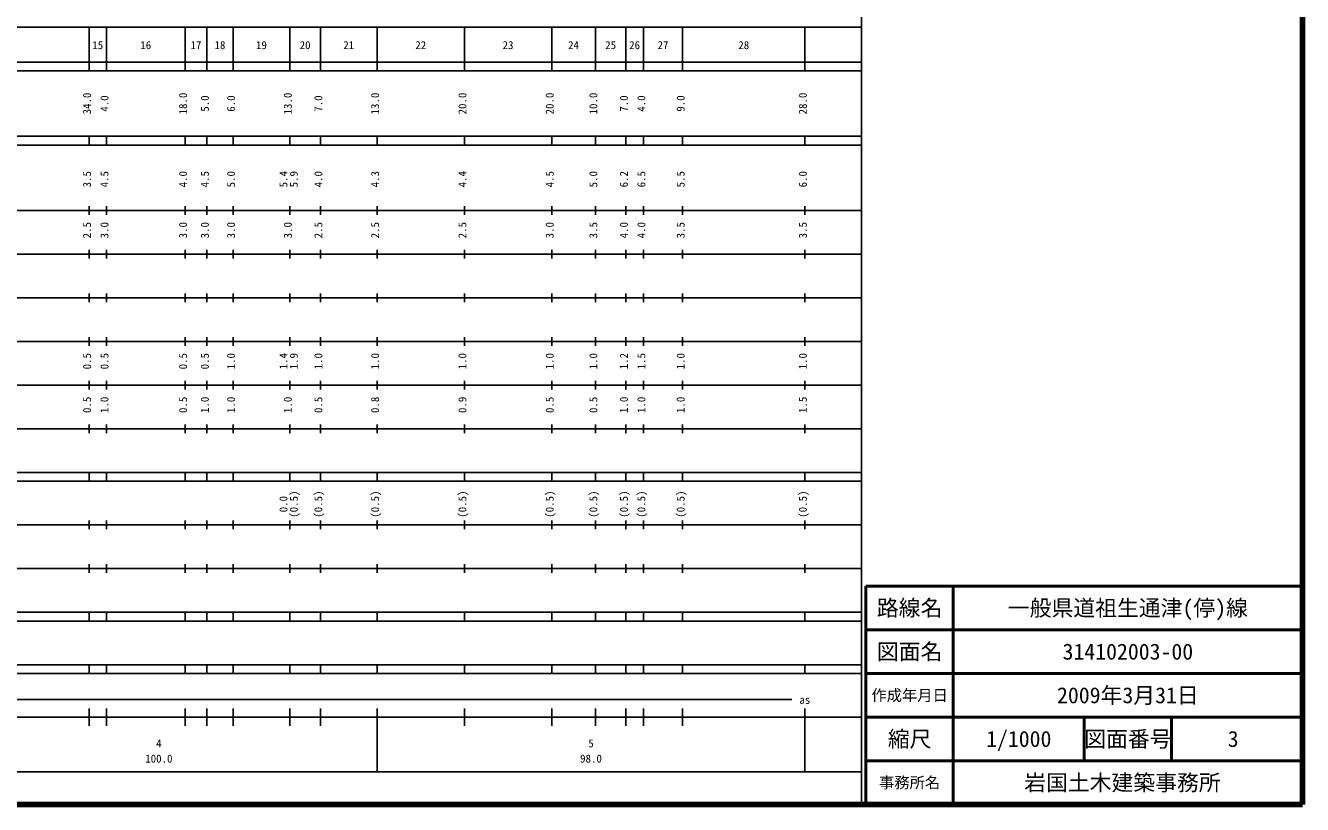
# Model space of a CAD drawing. Units: millimetres on the paper, enlarged 1000 times. Extents: x 40000 to 680000, y 20000 to 380000.
# Drawn here: x 387454 to 680000, y 20000 to 198357 of the extents above; entities that cross this region are included whole.
import ezdxf
from ezdxf.enums import TextEntityAlignment as Align

# ---------------------------------------------------------------- set-up
doc = ezdxf.new("R2010")
doc.units = ezdxf.units.MM
doc.header["$LTSCALE"] = 1000
for name, color, linetype, lineweight in [('M-TTL', 2, 'Continuous', 140), ('M-TTL-BAND', 7, 'Continuous', 25), ('M-TTL-FRAM', 2, 'Continuous', 50), ('M-TTL-LINE', 7, 'Continuous', 50)]:
    doc.layers.add(name, color=color, linetype=linetype, lineweight=lineweight)
doc.layers.add('M-TTL-TXT', color=7, linetype='Continuous')
doc.styles.add('ＭＳ ゴシック', font='')
doc.styles.get('ＭＳ ゴシック').set_extended_font_data('MS Gothic')

msp = doc.modelspace()

# ---------------------------------------------------------------- linework, layer by layer
at = {"layer": 'M-TTL'}
for p, q in [((680000, 20000), (680000, 380000)), ((40000, 20000), (680000, 20000))]:
    msp.add_line(p, q, dxfattribs=at)
at = {"layer": 'M-TTL-BAND'}
for p, q in [((579000, 20000), (579000, 370000)), ((68000, 198000), (579000, 198000)), ((402000, 188000), (402000, 198000)), ((406000, 188000), (406000, 198000)), ((424000, 188000), (424000, 198000)), ((429000, 188000), (429000, 198000)), ((435000, 188000), (435000, 198000)), ((448000, 188000), (448000, 198000)), ((455000, 188000), (455000, 198000)), ((468000, 188000), (468000, 198000)), ((488000, 188000), (488000, 198000)), ((508000, 188000), (508000, 198000)), ((518000, 188000), (518000, 198000)), ((525000, 188000), (525000, 198000)), ((529000, 188000), (529000, 198000)), ((538000, 188000), (538000, 198000)), ((566000, 188000), (566000, 198000)), ((40000, 190000), (579000, 190000)), ((40000, 188000), (579000, 188000)), ((40000, 173000), (579000, 173000)), ((402000, 171000), (402000, 173000)), ((406000, 171000), (406000, 173000)), ((424000, 171000), (424000, 173000)), ((429000, 171000), (429000, 173000)), ((435000, 171000), (435000, 173000)), ((448000, 171000), (448000, 173000)), ((455000, 171000), (455000, 173000)), ((468000, 171000), (468000, 173000)), ((488000, 171000), (488000, 173000)), ((508000, 171000), (508000, 173000)), ((518000, 171000), (518000, 173000)), ((525000, 171000), (525000, 173000)), ((529000, 171000), (529000, 173000)), ((538000, 171000), (538000, 173000)), ((566000, 171000), (566000, 173000)), ((40000, 171000), (579000, 171000)), ((40000, 156000), (579000, 156000)), ((402000, 155000), (402000, 157000)), ((406000, 155000), (406000, 157000)), ((424000, 155000), (424000, 157000)), ((429000, 155000), (429000, 157000)), ((435000, 155000), (435000, 157000)), ((448000, 155000), (448000, 157000)), ((455000, 155000), (455000, 157000)), ((468000, 155000), (468000, 157000)), ((488000, 155000), (488000, 157000)), ((508000, 155000), (508000, 157000)), ((518000, 155000), (518000, 157000)), ((525000, 155000), (525000, 157000)), ((529000, 155000), (529000, 157000)), ((538000, 155000), (538000, 157000)), ((566000, 155000), (566000, 157000)), ((402000, 145000), (402000, 147000)), ((406000, 145000), (406000, 147000)), ((424000, 145000), (424000, 147000)), ((429000, 145000), (429000, 147000)), ((435000, 145000), (435000, 147000)), ((448000, 145000), (448000, 147000)), ((455000, 145000), (455000, 147000)), ((468000, 145000), (468000, 147000)), ((488000, 145000), (488000, 147000)), ((508000, 145000), (508000, 147000)), ((518000, 145000), (518000, 147000)), ((525000, 145000), (525000, 147000)), ((529000, 145000), (529000, 147000)), ((538000, 145000), (538000, 147000)), ((566000, 145000), (566000, 147000)), ((46000, 146000), (579000, 146000)), ((52000, 136000), (579000, 136000)), ((402000, 135000), (402000, 137000)), ((406000, 135000), (406000, 137000)), ((424000, 135000), (424000, 137000)), ((429000, 135000), (429000, 137000)), ((435000, 135000), (435000, 137000)), ((448000, 135000), (448000, 137000)), ((455000, 135000), (455000, 137000)), ((468000, 135000), (468000, 137000)), ((488000, 135000), (488000, 137000)), ((508000, 135000), (508000, 137000)), ((518000, 135000), (518000, 137000)), ((525000, 135000), (525000, 137000)), ((529000, 135000), (529000, 137000)), ((538000, 135000), (538000, 137000)), ((566000, 135000), (566000, 137000)), ((46000, 126000), (579000, 126000)), ((402000, 125000), (402000, 127000)), ((406000, 125000), (406000, 127000)), ((424000, 125000), (424000, 127000)), ((429000, 125000), (429000, 127000)), ((435000, 125000), (435000, 127000)), ((448000, 125000), (448000, 127000)), ((455000, 125000), (455000, 127000)), ((468000, 125000), (468000, 127000)), ((488000, 125000), (488000, 127000)), ((508000, 125000), (508000, 127000)), ((518000, 125000), (518000, 127000)), ((525000, 125000), (525000, 127000)), ((529000, 125000), (529000, 127000)), ((538000, 125000), (538000, 127000)), ((566000, 125000), (566000, 127000)), ((52000, 116000), (579000, 116000)), ((402000, 115000), (402000, 117000)), ((406000, 115000), (406000, 117000)), ((424000, 115000), (424000, 117000)), ((429000, 115000), (429000, 117000)), ((435000, 115000), (435000, 117000)), ((448000, 115000), (448000, 117000)), ((455000, 115000), (455000, 117000)), ((468000, 115000), (468000, 117000)), ((488000, 115000), (488000, 117000)), ((508000, 115000), (508000, 117000)), ((518000, 115000), (518000, 117000)), ((525000, 115000), (525000, 117000)), ((529000, 115000), (529000, 117000)), ((538000, 115000), (538000, 117000)), ((566000, 115000), (566000, 117000)), ((46000, 106000), (579000, 106000)), ((402000, 105000), (402000, 107000)), ((406000, 105000), (406000, 107000)), ((424000, 105000), (424000, 107000)), ((429000, 105000), (429000, 107000)), ((435000, 105000), (435000, 107000)), ((448000, 105000), (448000, 107000)), ((455000, 105000), (455000, 107000)), ((468000, 105000), (468000, 107000)), ((488000, 105000), (488000, 107000)), ((508000, 105000), (508000, 107000)), ((518000, 105000), (518000, 107000)), ((525000, 105000), (525000, 107000)), ((529000, 105000), (529000, 107000)), ((538000, 105000), (538000, 107000)), ((566000, 105000), (566000, 107000)), ((40000, 96000), (579000, 96000)), ((40000, 94000), (579000, 94000)), ((402000, 94000), (402000, 96000)), ((406000, 94000), (406000, 96000)), ((424000, 94000), (424000, 96000)), ((429000, 94000), (429000, 96000)), ((435000, 94000), (435000, 96000)), ((448000, 94000), (448000, 96000)), ((455000, 94000), (455000, 96000)), ((468000, 94000), (468000, 96000)), ((488000, 94000), (488000, 96000)), ((508000, 94000), (508000, 96000)), ((518000, 94000), (518000, 96000)), ((525000, 94000), (525000, 96000)), ((529000, 94000), (529000, 96000)), ((538000, 94000), (538000, 96000)), ((566000, 94000), (566000, 96000)), ((402000, 83000), (402000, 85000)), ((406000, 83000), (406000, 85000)), ((424000, 83000), (424000, 85000)), ((429000, 83000), (429000, 85000)), ((435000, 83000), (435000, 85000)), ((448000, 83000), (448000, 85000)), ((455000, 83000), (455000, 85000)), ((468000, 83000), (468000, 85000)), ((488000, 83000), (488000, 85000)), ((508000, 83000), (508000, 85000)), ((518000, 83000), (518000, 85000)), ((525000, 83000), (525000, 85000)), ((529000, 83000), (529000, 85000)), ((538000, 83000), (538000, 85000)), ((566000, 83000), (566000, 85000)), ((49000, 84000), (579000, 84000)), ((40000, 74000), (579000, 74000)), ((402000, 73000), (402000, 75000)), ((406000, 73000), (406000, 75000)), ((424000, 73000), (424000, 75000)), ((429000, 73000), (429000, 75000)), ((435000, 73000), (435000, 75000)), ((448000, 73000), (448000, 75000)), ((455000, 73000), (455000, 75000)), ((468000, 73000), (468000, 75000)), ((488000, 73000), (488000, 75000)), ((508000, 73000), (508000, 75000)), ((518000, 73000), (518000, 75000)), ((525000, 73000), (525000, 75000)), ((529000, 73000), (529000, 75000)), ((538000, 73000), (538000, 75000)), ((566000, 73000), (566000, 75000)), ((40000, 64000), (579000, 64000)), ((40000, 62000), (579000, 62000)), ((402000, 62000), (402000, 64000)), ((406000, 62000), (406000, 64000)), ((424000, 62000), (424000, 64000)), ((429000, 62000), (429000, 64000)), ((435000, 62000), (435000, 64000)), ((448000, 62000), (448000, 64000)), ((455000, 62000), (455000, 64000)), ((468000, 62000), (468000, 64000)), ((488000, 62000), (488000, 64000)), ((508000, 62000), (508000, 64000)), ((518000, 62000), (518000, 64000)), ((525000, 62000), (525000, 64000)), ((529000, 62000), (529000, 64000)), ((538000, 62000), (538000, 64000)), ((566000, 62000), (566000, 64000)), ((40000, 52000), (579000, 52000)), ((40000, 50000), (579000, 50000)), ((402000, 50000), (402000, 52000)), ((406000, 50000), (406000, 52000)), ((424000, 50000), (424000, 52000)), ((429000, 50000), (429000, 52000)), ((435000, 50000), (435000, 52000)), ((448000, 50000), (448000, 52000)), ((455000, 50000), (455000, 52000)), ((468000, 50000), (468000, 52000)), ((488000, 50000), (488000, 52000)), ((508000, 50000), (508000, 52000)), ((518000, 50000), (518000, 52000)), ((525000, 50000), (525000, 52000)), ((529000, 50000), (529000, 52000)), ((538000, 50000), (538000, 52000)), ((566000, 50000), (566000, 52000)), ((71000, 44000), (563000, 44000)), ((402000, 38000), (402000, 42000)), ((406000, 38000), (406000, 42000)), ((424000, 38000), (424000, 42000)), ((429000, 38000), (429000, 42000)), ((435000, 38000), (435000, 42000)), ((448000, 38000), (448000, 42000)), ((455000, 38000), (455000, 42000)), ((468000, 27500), (468000, 42000)), ((488000, 38000), (488000, 42000)), ((508000, 38000), (508000, 42000)), ((518000, 38000), (518000, 42000)), ((525000, 38000), (525000, 42000)), ((529000, 38000), (529000, 42000)), ((538000, 38000), (538000, 42000)), ((566000, 27500), (566000, 42000)), ((40000, 40000), (579000, 40000)), ((68000, 27500), (579000, 27500))]:
    msp.add_line(p, q, dxfattribs=at)
at = {"layer": 'M-TTL-FRAM'}
for p, q in [((680000, 70000), (580000, 70000)), ((580000, 70000), (580000, 20000))]:
    msp.add_line(p, q, dxfattribs=at)
at = {"layer": 'M-TTL-LINE'}
for p, q in [((600000, 70000), (600000, 20000)), ((680000, 60000), (580000, 60000)), ((680000, 50000), (580000, 50000)), ((680000, 40000), (580000, 40000)), ((630000, 40000), (630000, 30000)), ((650000, 40000), (650000, 30000)), ((680000, 30000), (580000, 30000))]:
    msp.add_line(p, q, dxfattribs=at)

# ---------------------------------------------------------------- texts
at = {"layer": 'M-TTL-BAND', "style": 'ＭＳ ゴシック'}
for s, p in [('15', (404000, 192405)), ('16', (415000, 192405)), ('17', (426500, 192405)), ('18', (432000, 192405)), ('19', (441500, 192405)), ('20', (451500, 192405)), ('21', (461500, 192405)), ('22', (478000, 192405)), ('23', (498000, 192405)), ('24', (513000, 192405)), ('25', (521500, 192405)), ('26', (527000, 192405)), ('27', (533500, 192405)), ('28', (552000, 192405)), ('as', (566000, 42500)), ('4', (418000, 32523)), ('5', (517000, 32523)), ('100.0', (418000, 29033)), ('98.0', (517000, 29033))]:
    msp.add_text(s, height=1833, dxfattribs=at).set_placement(p, align=Align.BOTTOM_CENTER)
for s, p in [('34.0', (403000, 180500)), ('4.0', (407000, 180500)), ('18.0', (425000, 180500)), ('5.0', (430000, 180500)), ('6.0', (436000, 180500)), ('13.0', (449000, 180500)), ('7.0', (456000, 180500)), ('13.0', (469000, 180500)), ('20.0', (489000, 180500)), ('20.0', (509000, 180500)), ('10.0', (519000, 180500)), ('7.0', (526000, 180500)), ('4.0', (530000, 180500)), ('9.0', (539000, 180500)), ('28.0', (567000, 180500)), ('3.5', (403000, 163174)), ('4.5', (407000, 163174)), ('4.0', (425000, 163174)), ('4.5', (430000, 163174)), ('5.0', (436000, 163174)), ('5.4', (448000, 163174)), ('5.9', (450370, 163174)), ('4.0', (456000, 163174)), ('4.3', (469000, 163174)), ('4.4', (489000, 163174)), ('4.5', (509000, 163174)), ('5.0', (519000, 163174)), ('6.2', (526000, 163174)), ('6.5', (530000, 163174)), ('5.5', (539000, 163174)), ('6.0', (567000, 163174)), ('2.5', (403000, 151500)), ('3.0', (407000, 151500)), ('3.0', (425000, 151500)), ('3.0', (430000, 151500)), ('3.0', (436000, 151500)), ('3.0', (449000, 151500)), ('2.5', (456000, 151500)), ('2.5', (469000, 151500)), ('2.5', (489000, 151500)), ('3.0', (509000, 151500)), ('3.5', (519000, 151500)), ('4.0', (526000, 151500)), ('4.0', (530000, 151500)), ('3.5', (539000, 151500)), ('3.5', (567000, 151500)), ('0.5', (403000, 121500)), ('0.5', (407000, 121500)), ('0.5', (425000, 121500)), ('0.5', (430000, 121500)), ('1.0', (436000, 121500)), ('1.4', (448000, 121500)), ('1.9', (450370, 121500)), ('1.0', (456000, 121500)), ('1.0', (469000, 121500)), ('1.0', (489000, 121500)), ('1.0', (509000, 121500)), ('1.0', (519000, 121500)), ('1.2', (526000, 121500)), ('1.5', (530000, 121500)), ('1.0', (539000, 121500)), ('1.0', (567000, 121500)), ('0.5', (403000, 111500)), ('1.0', (407000, 111500)), ('0.5', (425000, 111500)), ('1.0', (430000, 111500)), ('1.0', (436000, 111500)), ('1.0', (449000, 111500)), ('0.5', (456000, 111500)), ('0.8', (469000, 111500)), ('0.9', (489000, 111500)), ('0.5', (509000, 111500)), ('0.5', (519000, 111500)), ('1.0', (526000, 111500)), ('1.0', (530000, 111500)), ('1.0', (539000, 111500)), ('1.5', (567000, 111500)), ('(0.5)', (450370, 88764)), ('(0.5)', (456000, 88764)), ('(0.5)', (469000, 88764)), ('(0.5)', (489000, 88764)), ('(0.5)', (509000, 88764)), ('(0.5)', (519000, 88764)), ('(0.5)', (526000, 88764)), ('(0.5)', (530000, 88764)), ('(0.5)', (539000, 88764)), ('(0.5)', (567000, 88764)), ('0.0', (448000, 88764))]:
    msp.add_text(s, height=1833, rotation=90, dxfattribs=at).set_placement(p, align=Align.BOTTOM_CENTER)
at = {"layer": 'M-TTL-TXT', "style": 'ＭＳ ゴシック'}
for s, height, p in [('路線名', 3666, (590000, 65000)), ('路線名', 3666, (590000, 65000)), ('一般県道祖生通津(停)線', 3666, (640000, 65000)), ('図面名', 3666, (590000, 55000)), ('図面名', 3666, (590000, 55000)), ('314102003-00', 3666, (640000, 55000)), ('2009年3月31日', 3666, (640000, 45000)), ('作成年月日', 2566, (590000, 45000)), ('作成年月日', 2566, (590000, 45000)), ('縮尺', 3666, (590000, 35000)), ('縮尺', 3666, (590000, 35000)), ('1/1000', 3666, (615000, 35000)), ('図面番号', 3666, (640000, 35000)), ('図面番号', 3666, (640000, 35000)), ('3', 3666, (664125, 35000)), ('事務所名', 2566, (590000, 25000)), ('事務所名', 2566, (590000, 25000)), ('岩国土木建築事務所 ', 3666, (640000, 25000))]:
    msp.add_text(s, height=height, dxfattribs=at).set_placement(p, align=Align.MIDDLE_CENTER)

doc.saveas('drawing.dxf')
